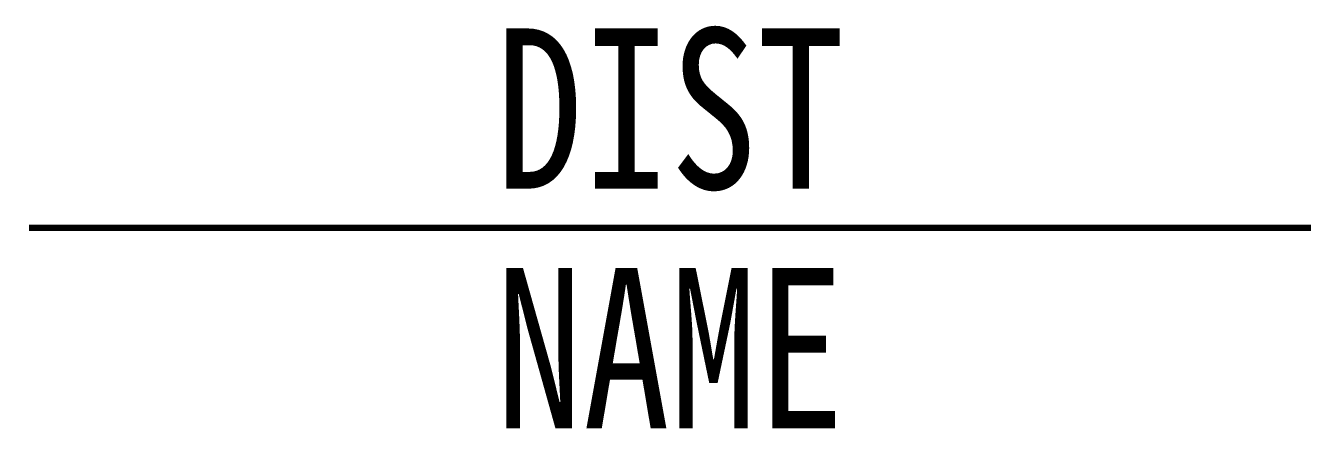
# Model space of a CAD drawing. Header units: inches. Extents: x -0.1 to 20.1, y -3.1 to 3.2.
import ezdxf
from ezdxf.enums import TextEntityAlignment as Align

# ---------------------------------------------------------------- set-up
doc = ezdxf.new("R2010")
doc.units = ezdxf.units.IN
doc.header["$MEASUREMENT"] = 0
doc.styles.add('HZ', font='', dxfattribs={"width": 0.8})
doc.styles.get('HZ').set_extended_font_data('SimSun')

msp = doc.modelspace()

# ---------------------------------------------------------------- linework, layer by layer
at = {"color": 7, "const_width": 0.1}
msp.add_lwpolyline([(0, 0), (20, 0)], dxfattribs=at)

# ---------------------------------------------------------------- texts
at = {"style": 'HZ', "width": 0.8}
for tag, text, p in [('DIST', 'K000+000', (10, 1.862)), ('NAME', 'VB000', (10, -1.873))]:
    msp.add_attdef(tag, text=text, height=2.5, dxfattribs=at).set_placement(p, align=Align.MIDDLE_CENTER)

doc.saveas('drawing.dxf')
